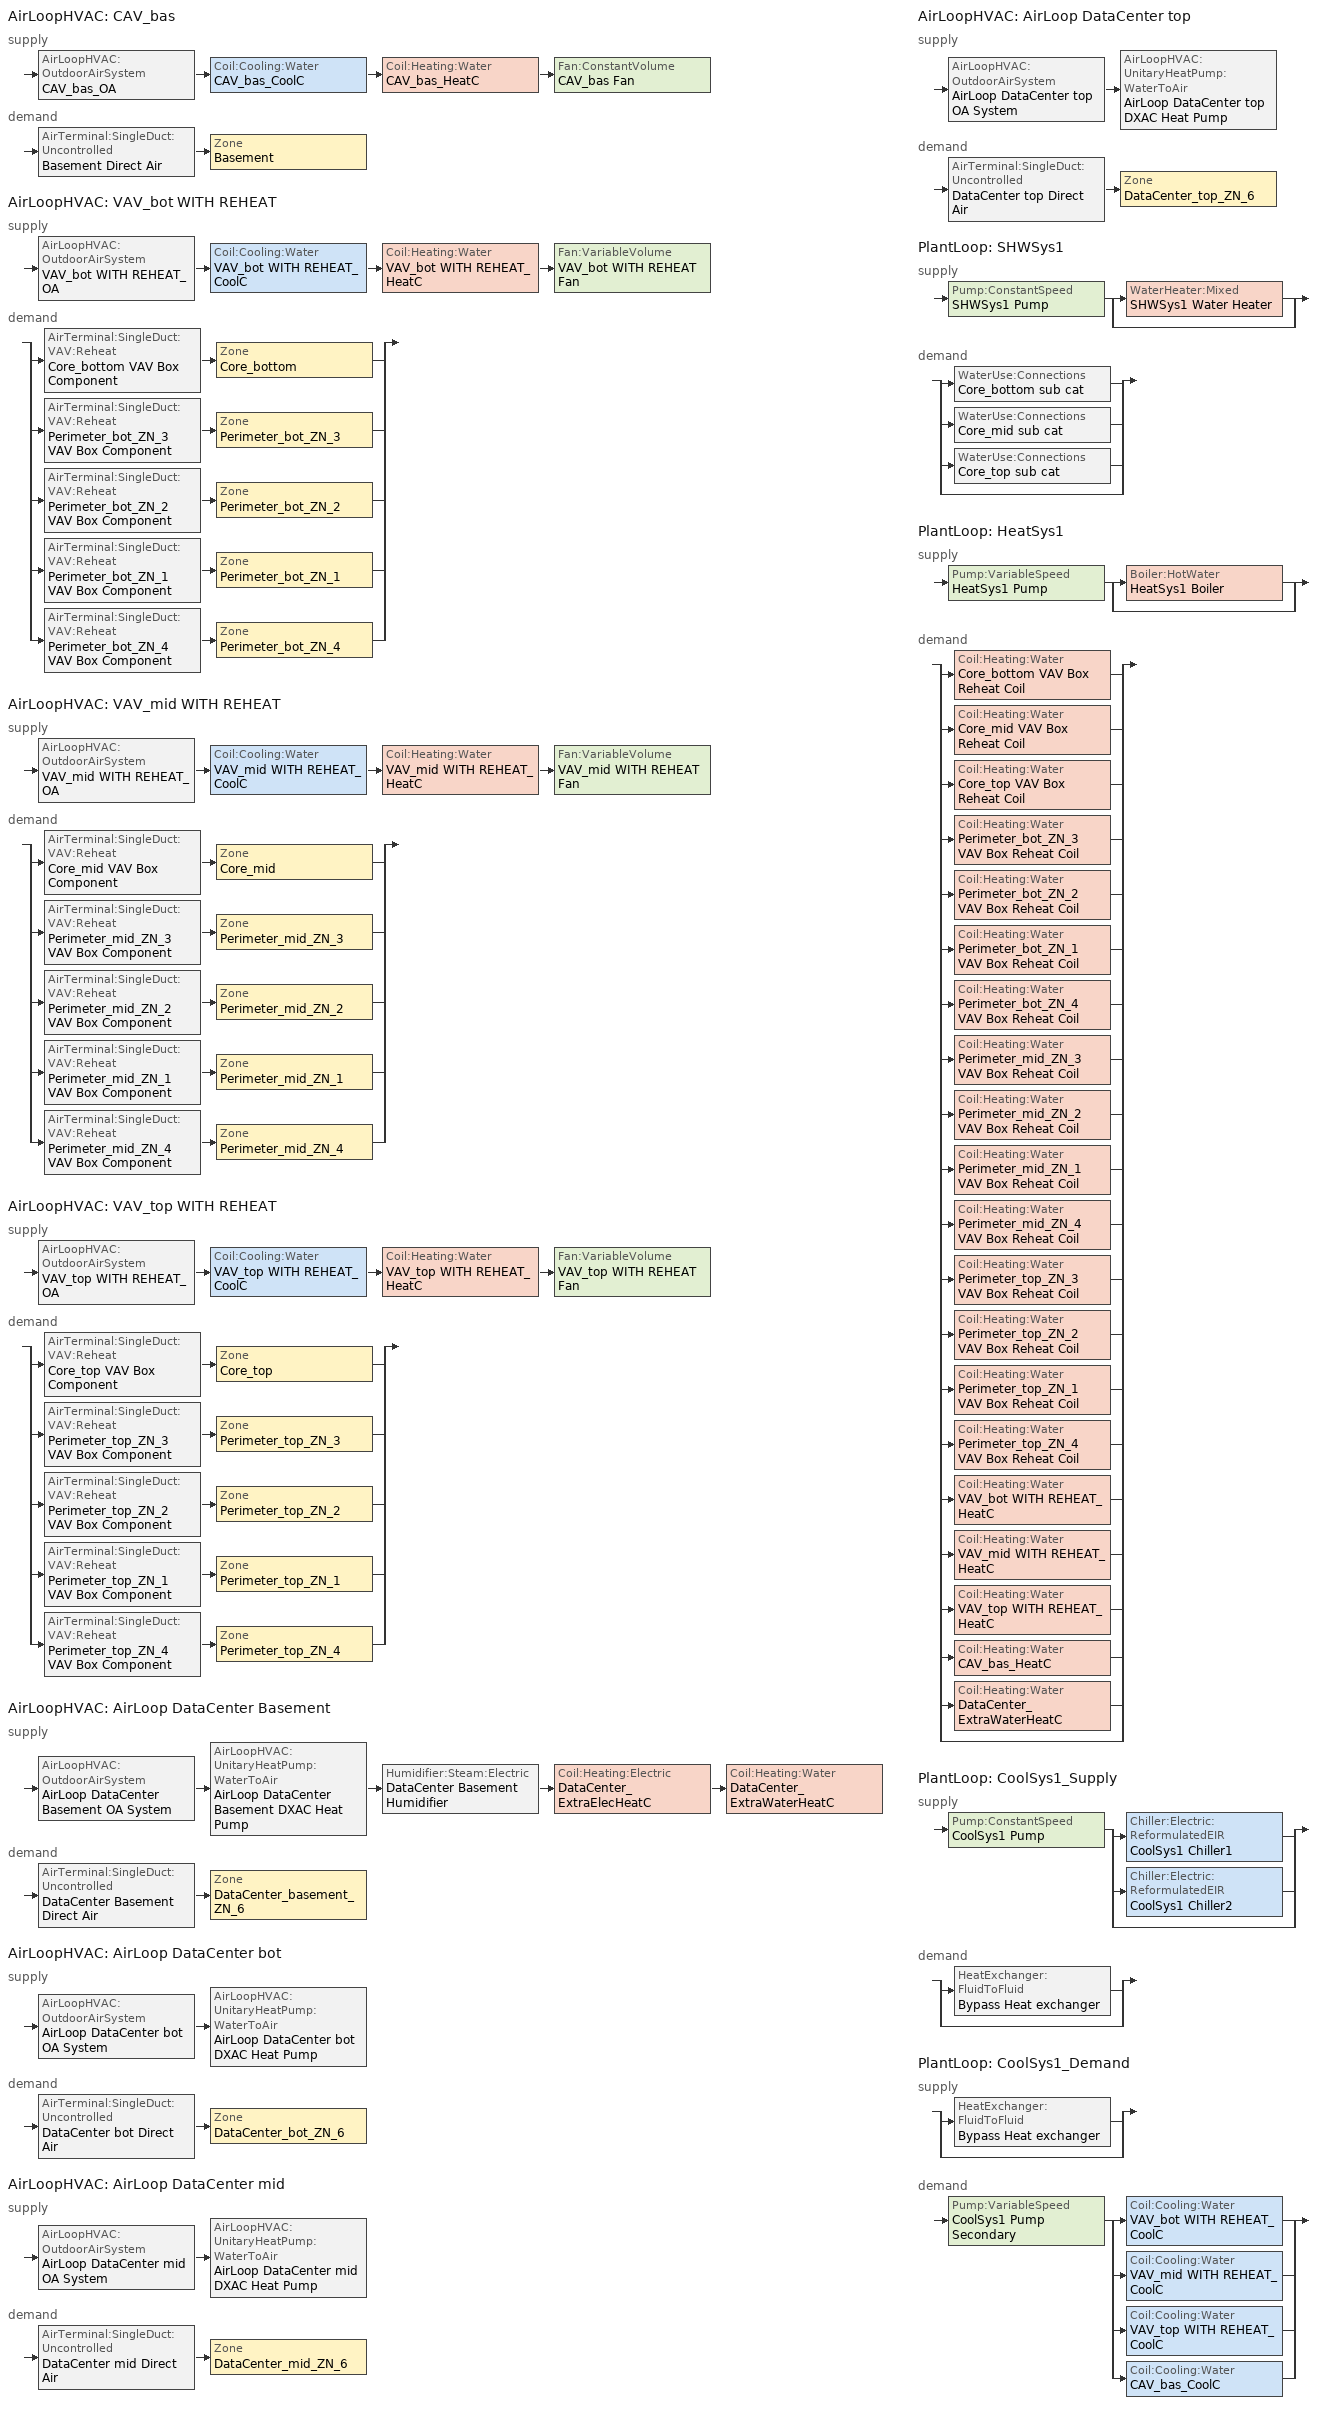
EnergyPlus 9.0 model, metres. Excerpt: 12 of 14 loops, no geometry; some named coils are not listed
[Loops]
AirLoopHVAC 'CAV_bas'
 supply: AirLoopHVAC:OutdoorAirSystem 'CAV_bas_OA' > Coil:Cooling:Water 'CAV_bas_CoolC' > Coil:Heating:Water 'CAV_bas_HeatC' > Fan:ConstantVolume 'CAV_bas Fan'
 demand: AirTerminal:SingleDuct:Uncontrolled 'Basement Direct Air' > Zone 'Basement'
AirLoopHVAC 'VAV_bot WITH REHEAT'
 supply: AirLoopHVAC:OutdoorAirSystem 'VAV_bot WITH REHEAT_OA' > Coil:Cooling:Water 'VAV_bot WITH REHEAT_CoolC' > Coil:Heating:Water 'VAV_bot WITH REHEAT_HeatC' > Fan:VariableVolume 'VAV_bot WITH REHEAT Fan'
 demand: split
  | AirTerminal:SingleDuct:VAV:Reheat 'Core_bottom VAV Box Component' > Zone 'Core_bottom'
  | AirTerminal:SingleDuct:VAV:Reheat 'Perimeter_bot_ZN_3 VAV Box Component' > Zone 'Perimeter_bot_ZN_3'
  | AirTerminal:SingleDuct:VAV:Reheat 'Perimeter_bot_ZN_2 VAV Box Component' > Zone 'Perimeter_bot_ZN_2'
  | AirTerminal:SingleDuct:VAV:Reheat 'Perimeter_bot_ZN_1 VAV Box Component' > Zone 'Perimeter_bot_ZN_1'
  | AirTerminal:SingleDuct:VAV:Reheat 'Perimeter_bot_ZN_4 VAV Box Component' > Zone 'Perimeter_bot_ZN_4'
AirLoopHVAC 'VAV_mid WITH REHEAT'
 supply: AirLoopHVAC:OutdoorAirSystem 'VAV_mid WITH REHEAT_OA' > Coil:Cooling:Water 'VAV_mid WITH REHEAT_CoolC' > Coil:Heating:Water 'VAV_mid WITH REHEAT_HeatC' > Fan:VariableVolume 'VAV_mid WITH REHEAT Fan'
 demand: split
  | AirTerminal:SingleDuct:VAV:Reheat 'Core_mid VAV Box Component' > Zone 'Core_mid'
  | AirTerminal:SingleDuct:VAV:Reheat 'Perimeter_mid_ZN_3 VAV Box Component' > Zone 'Perimeter_mid_ZN_3'
  | AirTerminal:SingleDuct:VAV:Reheat 'Perimeter_mid_ZN_2 VAV Box Component' > Zone 'Perimeter_mid_ZN_2'
  | AirTerminal:SingleDuct:VAV:Reheat 'Perimeter_mid_ZN_1 VAV Box Component' > Zone 'Perimeter_mid_ZN_1'
  | AirTerminal:SingleDuct:VAV:Reheat 'Perimeter_mid_ZN_4 VAV Box Component' > Zone 'Perimeter_mid_ZN_4'
AirLoopHVAC 'VAV_top WITH REHEAT'
 supply: AirLoopHVAC:OutdoorAirSystem 'VAV_top WITH REHEAT_OA' > Coil:Cooling:Water 'VAV_top WITH REHEAT_CoolC' > Coil:Heating:Water 'VAV_top WITH REHEAT_HeatC' > Fan:VariableVolume 'VAV_top WITH REHEAT Fan'
 demand: split
  | AirTerminal:SingleDuct:VAV:Reheat 'Core_top VAV Box Component' > Zone 'Core_top'
  | AirTerminal:SingleDuct:VAV:Reheat 'Perimeter_top_ZN_3 VAV Box Component' > Zone 'Perimeter_top_ZN_3'
  | AirTerminal:SingleDuct:VAV:Reheat 'Perimeter_top_ZN_2 VAV Box Component' > Zone 'Perimeter_top_ZN_2'
  | AirTerminal:SingleDuct:VAV:Reheat 'Perimeter_top_ZN_1 VAV Box Component' > Zone 'Perimeter_top_ZN_1'
  | AirTerminal:SingleDuct:VAV:Reheat 'Perimeter_top_ZN_4 VAV Box Component' > Zone 'Perimeter_top_ZN_4'
AirLoopHVAC 'AirLoop DataCenter Basement'
 supply: AirLoopHVAC:OutdoorAirSystem 'AirLoop DataCenter Basement OA System' > AirLoopHVAC:UnitaryHeatPump:WaterToAir 'AirLoop DataCenter Basement DXAC Heat Pump' > Humidifier:Steam:Electric 'DataCenter Basement Humidifier' > Coil:Heating:Electric 'DataCenter_ExtraElecHeatC' > Coil:Heating:Water 'DataCenter_ExtraWaterHeatC'
 demand: AirTerminal:SingleDuct:Uncontrolled 'DataCenter Basement Direct Air' > Zone 'DataCenter_basement_ZN_6'
AirLoopHVAC 'AirLoop DataCenter bot'
 supply: AirLoopHVAC:OutdoorAirSystem 'AirLoop DataCenter bot OA System' > AirLoopHVAC:UnitaryHeatPump:WaterToAir 'AirLoop DataCenter bot DXAC Heat Pump'
 demand: AirTerminal:SingleDuct:Uncontrolled 'DataCenter bot Direct Air' > Zone 'DataCenter_bot_ZN_6'
AirLoopHVAC 'AirLoop DataCenter mid'
 supply: AirLoopHVAC:OutdoorAirSystem 'AirLoop DataCenter mid OA System' > AirLoopHVAC:UnitaryHeatPump:WaterToAir 'AirLoop DataCenter mid DXAC Heat Pump'
 demand: AirTerminal:SingleDuct:Uncontrolled 'DataCenter mid Direct Air' > Zone 'DataCenter_mid_ZN_6'
AirLoopHVAC 'AirLoop DataCenter top'
 supply: AirLoopHVAC:OutdoorAirSystem 'AirLoop DataCenter top OA System' > AirLoopHVAC:UnitaryHeatPump:WaterToAir 'AirLoop DataCenter top DXAC Heat Pump'
 demand: AirTerminal:SingleDuct:Uncontrolled 'DataCenter top Direct Air' > Zone 'DataCenter_top_ZN_6'
PlantLoop 'SHWSys1'
 supply: Pump:ConstantSpeed 'SHWSys1 Pump' > split
  | WaterHeater:Mixed 'SHWSys1 Water Heater'
  | bypass
 demand: split
  | WaterUse:Connections 'Core_bottom sub cat'
  | WaterUse:Connections 'Core_mid sub cat'
  | WaterUse:Connections 'Core_top sub cat'
  | bypass
PlantLoop 'HeatSys1'
 supply: Pump:VariableSpeed 'HeatSys1 Pump' > split
  | Boiler:HotWater 'HeatSys1 Boiler'
  | bypass
 demand: split
  | Coil:Heating:Water 'Core_bottom VAV Box Reheat Coil'
  | Coil:Heating:Water 'Core_mid VAV Box Reheat Coil'
  | Coil:Heating:Water 'Core_top VAV Box Reheat Coil'
  | Coil:Heating:Water 'Perimeter_bot_ZN_3 VAV Box Reheat Coil'
  | Coil:Heating:Water 'Perimeter_bot_ZN_2 VAV Box Reheat Coil'
  | Coil:Heating:Water 'Perimeter_bot_ZN_1 VAV Box Reheat Coil'
  | Coil:Heating:Water 'Perimeter_bot_ZN_4 VAV Box Reheat Coil'
  | Coil:Heating:Water 'Perimeter_mid_ZN_3 VAV Box Reheat Coil'
  | Coil:Heating:Water 'Perimeter_mid_ZN_2 VAV Box Reheat Coil'
  | Coil:Heating:Water 'Perimeter_mid_ZN_1 VAV Box Reheat Coil'
  | Coil:Heating:Water 'Perimeter_mid_ZN_4 VAV Box Reheat Coil'
  | Coil:Heating:Water 'Perimeter_top_ZN_3 VAV Box Reheat Coil'
  | Coil:Heating:Water 'Perimeter_top_ZN_2 VAV Box Reheat Coil'
  | Coil:Heating:Water 'Perimeter_top_ZN_1 VAV Box Reheat Coil'
  | Coil:Heating:Water 'Perimeter_top_ZN_4 VAV Box Reheat Coil'
  | Coil:Heating:Water 'VAV_bot WITH REHEAT_HeatC'
  | Coil:Heating:Water 'VAV_mid WITH REHEAT_HeatC'
  | Coil:Heating:Water 'VAV_top WITH REHEAT_HeatC'
  | Coil:Heating:Water 'CAV_bas_HeatC'
  | Coil:Heating:Water 'DataCenter_ExtraWaterHeatC'
  | bypass
PlantLoop 'CoolSys1_Supply'
 supply: Pump:ConstantSpeed 'CoolSys1 Pump' > split
  | Chiller:Electric:ReformulatedEIR 'CoolSys1 Chiller1'
  | Chiller:Electric:ReformulatedEIR 'CoolSys1 Chiller2'
  | bypass
 demand: split
  | HeatExchanger:FluidToFluid 'Bypass Heat exchanger'
  | bypass
PlantLoop 'CoolSys1_Demand'
 supply: split
  | HeatExchanger:FluidToFluid 'Bypass Heat exchanger'
  | bypass
 demand: Pump:VariableSpeed 'CoolSys1 Pump Secondary' > split
  | Coil:Cooling:Water 'VAV_bot WITH REHEAT_CoolC'
  | Coil:Cooling:Water 'VAV_mid WITH REHEAT_CoolC'
  | Coil:Cooling:Water 'VAV_top WITH REHEAT_CoolC'
  | Coil:Cooling:Water 'CAV_bas_CoolC'
[DesignSpecification:OutdoorAir] Outdoor Air Flow per Zone Floor Area=0.000507968
Name | Outdoor Air Method | Outdoor Air Flow per Zone | Outdoor Air Flow per Person
SZ DSOA Basement; SZ DSOA Core_bottom; SZ DSOA Core_mid; SZ DSOA Core_top; SZ DSOA Perimeter_bot_ZN_3; SZ DSOA Perimeter_bot_ZN_2; SZ DSOA Perimeter_bot_ZN_1; SZ DSOA Perimeter_bot_ZN_4; SZ DSOA Perimeter_mid_ZN_3; SZ DSOA Perimeter_mid_ZN_2; SZ DSOA Perimeter_mid_ZN_1; SZ DSOA Perimeter_mid_ZN_4; SZ DSOA Perimeter_top_ZN_3; SZ DSOA Perimeter_top_ZN_2; SZ DSOA Perimeter_top_ZN_1; SZ DSOA Perimeter_top_ZN_4; SZ DSOA DataCenter_basement_ZN_6; SZ DSOA DataCenter_bot_ZN_6; SZ DSOA DataCenter_mid_ZN_6; SZ DSOA DataCenter_top_ZN_6 | Flow/Area | 0
CM DSOA Core_top; CM DSOA Perimeter_top_ZN_1; CM DSOA Perimeter_top_ZN_2; CM DSOA Perimeter_top_ZN_3; CM DSOA Perimeter_top_ZN_4; CM DSOA Core_bottom; CM DSOA Perimeter_bot_ZN_1; CM DSOA Perimeter_bot_ZN_2; CM DSOA Perimeter_bot_ZN_3; CM DSOA Perimeter_bot_ZN_4; CM DSOA Core_mid; CM DSOA Perimeter_mid_ZN_1; CM DSOA Perimeter_mid_ZN_2; CM DSOA Perimeter_mid_ZN_3; CM DSOA Perimeter_mid_ZN_4 | Sum |  | 1e-08
[DesignSpecification:ZoneAirDistribution] Zone Air Distribution Effectiveness in Cooling Mode=1; Zone Air Distribution Effectiveness in Heating Mode=1
Name | Minimum Zone Ventilation Efficiency
VAV_Zone_AirDistribution | 0.6
CM DSZAD Core_top; CM DSZAD Perimeter_top_ZN_1; CM DSZAD Perimeter_top_ZN_2; CM DSZAD Perimeter_top_ZN_3; CM DSZAD Perimeter_top_ZN_4; CM DSZAD Core_bottom; CM DSZAD Perimeter_bot_ZN_1; CM DSZAD Perimeter_bot_ZN_2; CM DSZAD Perimeter_bot_ZN_3; CM DSZAD Perimeter_bot_ZN_4; CM DSZAD Core_mid; CM DSZAD Perimeter_mid_ZN_1; CM DSZAD Perimeter_mid_ZN_2; CM DSZAD Perimeter_mid_ZN_3; CM DSZAD Perimeter_mid_ZN_4
[Sizing:Zone] Zone Cooling Design Supply Air Temperature Input Method=SupplyAirTemperature; Zone Cooling Design Supply Air Temperature=12.8; Zone Heating Design Supply Air Temperature Input Method=SupplyAirTemperature; Zone Heating Design Supply Air Temperature=40; Zone Cooling Design Supply Air Humidity Ratio=0.0085; Zone Heating Design Supply Air Humidity Ratio=0.008; Cooling Design Air Flow Method=DesignDay; Cooling Design Air Flow Rate=0; Cooling Minimum Air Flow=0; Cooling Minimum Air Flow Fraction=0; Heating Design Air Flow Method=DesignDay; Heating Design Air Flow Rate=0
Name | Design Specification Outdoor Air Object | Design Specification Zone Air Distribution Object
Basement | SZ DSOA Basement
Core_bottom | SZ DSOA Core_bottom | VAV_Zone_AirDistribution
Core_mid | SZ DSOA Core_mid | VAV_Zone_AirDistribution
Core_top | SZ DSOA Core_top | VAV_Zone_AirDistribution
Perimeter_bot_ZN_3 | SZ DSOA Perimeter_bot_ZN_3 | VAV_Zone_AirDistribution
Perimeter_bot_ZN_2 | SZ DSOA Perimeter_bot_ZN_2 | VAV_Zone_AirDistribution
Perimeter_bot_ZN_1 | SZ DSOA Perimeter_bot_ZN_1 | VAV_Zone_AirDistribution
Perimeter_bot_ZN_4 | SZ DSOA Perimeter_bot_ZN_4 | VAV_Zone_AirDistribution
Perimeter_mid_ZN_3 | SZ DSOA Perimeter_mid_ZN_3 | VAV_Zone_AirDistribution
Perimeter_mid_ZN_2 | SZ DSOA Perimeter_mid_ZN_2 | VAV_Zone_AirDistribution
Perimeter_mid_ZN_1 | SZ DSOA Perimeter_mid_ZN_1 | VAV_Zone_AirDistribution
Perimeter_mid_ZN_4 | SZ DSOA Perimeter_mid_ZN_4 | VAV_Zone_AirDistribution
Perimeter_top_ZN_3 | SZ DSOA Perimeter_top_ZN_3 | VAV_Zone_AirDistribution
Perimeter_top_ZN_2 | SZ DSOA Perimeter_top_ZN_2 | VAV_Zone_AirDistribution
Perimeter_top_ZN_1 | SZ DSOA Perimeter_top_ZN_1 | VAV_Zone_AirDistribution
Perimeter_top_ZN_4 | SZ DSOA Perimeter_top_ZN_4 | VAV_Zone_AirDistribution
DataCenter_basement_ZN_6 | SZ DSOA DataCenter_basement_ZN_6
DataCenter_bot_ZN_6 | SZ DSOA DataCenter_bot_ZN_6
DataCenter_mid_ZN_6 | SZ DSOA DataCenter_mid_ZN_6
DataCenter_top_ZN_6 | SZ DSOA DataCenter_top_ZN_6
[Sizing:System] Type of Load to Size On=Sensible; Preheat Design Temperature=7; Preheat Design Humidity Ratio=0.008; Precool Design Temperature=12.8; Precool Design Humidity Ratio=0.008; Central Cooling Design Supply Air Temperature=12.8; Type of Zone Sum to Use=Coincident; 100 Outdoor Air in Cooling=No; 100 Outdoor Air in Heating=No; Central Cooling Design Supply Air Humidity Ratio=0.0085; Central Heating Design Supply Air Humidity Ratio=0.008; Cooling Supply Air Flow Rate Method=DesignDay; Cooling Supply Air Flow Rate=0; Heating Supply Air Flow Rate Method=DesignDay; Heating Supply Air Flow Rate=0; System Outdoor Air Method=ZoneSum
Name | Design Outdoor Air Flow Rate | Central Heating Maximum System Air Flow Ratio | Central Heating Design Supply Air Temperature
CAV_bas | AUTOSIZE | 1 | 40
VAV_bot WITH REHEAT; VAV_top WITH REHEAT | 2.98592 | 0.3 | 12.8
VAV_mid WITH REHEAT | 29.85923 | 0.3 | 12.8
AirLoop DataCenter Basement; AirLoop DataCenter bot; AirLoop DataCenter mid; AirLoop DataCenter top | autosize | 1 | 40
[Sizing:Plant]
Name | Loop Type | Design Loop Exit Temperature | Loop Design Temperature Difference
SHWSys1 | Heating | 60 | 5
HeatSys1 | Heating | 82 | 11
CoolSys1_Supply; CoolSys1_Demand | Cooling | 6.67 | 5.6
[ZoneControl:Thermostat] Control Type Schedule=Dual Zone Control Type Sched
Name | Zone or ZoneList | Control 1
Basement Thermostat | Basement | Basement DualSPSched
Core_bottom Thermostat | Core_bottom | Core_bottom DualSPSched
Core_mid Thermostat | Core_mid | Core_mid DualSPSched
Core_top Thermostat | Core_top | Core_top DualSPSched
Perimeter_bot_ZN_3 Thermostat | Perimeter_bot_ZN_3 | Perimeter_bot_ZN_3 DualSPSched
Perimeter_bot_ZN_2 Thermostat | Perimeter_bot_ZN_2 | Perimeter_bot_ZN_2 DualSPSched
Perimeter_bot_ZN_1 Thermostat | Perimeter_bot_ZN_1 | Perimeter_bot_ZN_1 DualSPSched
Perimeter_bot_ZN_4 Thermostat | Perimeter_bot_ZN_4 | Perimeter_bot_ZN_4 DualSPSched
Perimeter_mid_ZN_3 Thermostat | Perimeter_mid_ZN_3 | Perimeter_mid_ZN_3 DualSPSched
Perimeter_mid_ZN_2 Thermostat | Perimeter_mid_ZN_2 | Perimeter_mid_ZN_2 DualSPSched
Perimeter_mid_ZN_1 Thermostat | Perimeter_mid_ZN_1 | Perimeter_mid_ZN_1 DualSPSched
Perimeter_mid_ZN_4 Thermostat | Perimeter_mid_ZN_4 | Perimeter_mid_ZN_4 DualSPSched
Perimeter_top_ZN_3 Thermostat | Perimeter_top_ZN_3 | Perimeter_top_ZN_3 DualSPSched
Perimeter_top_ZN_2 Thermostat | Perimeter_top_ZN_2 | Perimeter_top_ZN_2 DualSPSched
Perimeter_top_ZN_1 Thermostat | Perimeter_top_ZN_1 | Perimeter_top_ZN_1 DualSPSched
Perimeter_top_ZN_4 Thermostat | Perimeter_top_ZN_4 | Perimeter_top_ZN_4 DualSPSched
DataCenter Basement Thermostat | DataCenter_basement_ZN_6 | DataCenter Cooling Setpoints Dual SP Control
DataCenter bot Thermostat | DataCenter_bot_ZN_6 | DataCenter Cooling Setpoints Dual SP Control
DataCenter mid Thermostat | DataCenter_mid_ZN_6 | DataCenter Cooling Setpoints Dual SP Control
DataCenter top Thermostat | DataCenter_top_ZN_6 | DataCenter Cooling Setpoints Dual SP Control
[ThermostatSetpoint:DualSetpoint]
Name | Heating Setpoint Temperature Schedule | Cooling Setpoint Temperature Schedule
Basement DualSPSched | HTGSETP_SCH_CAV_bas | CLGSETP_SCH_NO_SETBACK
Core_bottom DualSPSched; Core_mid DualSPSched; Core_top DualSPSched; Perimeter_bot_ZN_3 DualSPSched; Perimeter_bot_ZN_2 DualSPSched; Perimeter_bot_ZN_1 DualSPSched; Perimeter_bot_ZN_4 DualSPSched; Perimeter_mid_ZN_3 DualSPSched; Perimeter_mid_ZN_2 DualSPSched; Perimeter_mid_ZN_1 DualSPSched; Perimeter_mid_ZN_4 DualSPSched; Perimeter_top_ZN_3 DualSPSched; Perimeter_top_ZN_2 DualSPSched; Perimeter_top_ZN_1 DualSPSched; Perimeter_top_ZN_4 DualSPSched | HTGSETP_SCH_YES_OPTIMUM | CLGSETP_SCH_NO_SETBACK
DataCenter Cooling Setpoints Dual SP Control | HTGSETP_DC_SCH | CLGSETP_DC_SCH
[AirTerminal:SingleDuct:Uncontrolled]
Name | Availability Schedule | Maximum Air Flow Rate
Basement Direct Air | ALWAYS_ON | AUTOSIZE
DataCenter Basement Direct Air; DataCenter bot Direct Air; DataCenter mid Direct Air; DataCenter top Direct Air | Always_On | autosize
[AirTerminal:SingleDuct:VAV:Reheat] Availability Schedule=ALWAYS_ON; Maximum Air Flow Rate=AUTOSIZE; Zone Minimum Air Flow Input Method=Constant; Maximum Hot Water or Steam Flow Rate=AUTOSIZE; Minimum Hot Water or Steam Flow Rate=0; Convergence Tolerance=0.001; Damper Heating Action=reversewithlimits; Maximum Flow Fraction During Reheat=0.5; Maximum Reheat Air Temperature=40
Name | Constant Minimum Air Flow Fraction | Reheat Coil
Core_bottom VAV Box Component | 0.35 | Core_bottom VAV Box Reheat Coil
Core_mid VAV Box Component | 0.362 | Core_mid VAV Box Reheat Coil
Core_top VAV Box Component | 0.345 | Core_top VAV Box Reheat Coil
Perimeter_bot_ZN_3 VAV Box Component | 0.3 | Perimeter_bot_ZN_3 VAV Box Reheat Coil
Perimeter_bot_ZN_2 VAV Box Component | 0.3 | Perimeter_bot_ZN_2 VAV Box Reheat Coil
Perimeter_bot_ZN_1 VAV Box Component | 0.3 | Perimeter_bot_ZN_1 VAV Box Reheat Coil
Perimeter_bot_ZN_4 VAV Box Component | 0.3 | Perimeter_bot_ZN_4 VAV Box Reheat Coil
Perimeter_mid_ZN_3 VAV Box Component | 0.3 | Perimeter_mid_ZN_3 VAV Box Reheat Coil
Perimeter_mid_ZN_2 VAV Box Component | 0.3 | Perimeter_mid_ZN_2 VAV Box Reheat Coil
Perimeter_mid_ZN_1 VAV Box Component | 0.3 | Perimeter_mid_ZN_1 VAV Box Reheat Coil
Perimeter_mid_ZN_4 VAV Box Component | 0.3 | Perimeter_mid_ZN_4 VAV Box Reheat Coil
Perimeter_top_ZN_3 VAV Box Component | 0.3 | Perimeter_top_ZN_3 VAV Box Reheat Coil
Perimeter_top_ZN_2 VAV Box Component | 0.3 | Perimeter_top_ZN_2 VAV Box Reheat Coil
Perimeter_top_ZN_1 VAV Box Component | 0.3 | Perimeter_top_ZN_1 VAV Box Reheat Coil
Perimeter_top_ZN_4 VAV Box Component | 0.3 | Perimeter_top_ZN_4 VAV Box Reheat Coil
[Zone equipment]
Basement: Basement Direct Air
Core_bottom: Core_bottom VAV Box Component
Core_mid: Core_mid VAV Box Component
Core_top: Core_top VAV Box Component
Perimeter_bot_ZN_3: Perimeter_bot_ZN_3 VAV Box Component
Perimeter_bot_ZN_2: Perimeter_bot_ZN_2 VAV Box Component
Perimeter_bot_ZN_1: Perimeter_bot_ZN_1 VAV Box Component
Perimeter_bot_ZN_4: Perimeter_bot_ZN_4 VAV Box Component
Perimeter_mid_ZN_3: Perimeter_mid_ZN_3 VAV Box Component
Perimeter_mid_ZN_2: Perimeter_mid_ZN_2 VAV Box Component
Perimeter_mid_ZN_1: Perimeter_mid_ZN_1 VAV Box Component
Perimeter_mid_ZN_4: Perimeter_mid_ZN_4 VAV Box Component
Perimeter_top_ZN_3: Perimeter_top_ZN_3 VAV Box Component
Perimeter_top_ZN_2: Perimeter_top_ZN_2 VAV Box Component
Perimeter_top_ZN_1: Perimeter_top_ZN_1 VAV Box Component
Perimeter_top_ZN_4: Perimeter_top_ZN_4 VAV Box Component
DataCenter_basement_ZN_6: DataCenter Basement Direct Air
DataCenter_bot_ZN_6: DataCenter bot Direct Air
DataCenter_mid_ZN_6: DataCenter mid Direct Air
DataCenter_top_ZN_6: DataCenter top Direct Air
[Fan:ConstantVolume]
CAV_bas Fan: Availability Schedule=HVACOperationSchd; Fan Total Efficiency=0.5915; Pressure Rise=1110.54; Maximum Flow Rate=AUTOSIZE; Motor Efficiency=0.91; Motor In Airstream Fraction=1
[Fan:VariableVolume] Availability Schedule=HVACOperationSchd; Pressure Rise=1389.42; Maximum Flow Rate=AUTOSIZE; Fan Power Minimum Flow Rate Input Method=Fraction; Fan Power Minimum Flow Fraction=0.25; Motor In Airstream Fraction=1; Fan Power Coefficient 1=0.0408; Fan Power Coefficient 2=0.088; Fan Power Coefficient 3=-0.0729; Fan Power Coefficient 4=0.9437; Fan Power Coefficient 5=0
Name | Fan Total Efficiency | Motor Efficiency
VAV_bot WITH REHEAT Fan; VAV_top WITH REHEAT Fan | 0.6045 | 0.93
VAV_mid WITH REHEAT Fan | 0.6006 | 0.924
[Fan:OnOff] Availability Schedule=Always_On; Maximum Flow Rate=autosize; Motor In Airstream Fraction=1
Name | Fan Total Efficiency | Pressure Rise | Motor Efficiency
DataCenter Basement Supply Fan | 0.6084 | 1018.41 | 0.936
DataCenter bot Supply Fan; DataCenter mid Supply Fan; DataCenter top Supply Fan | 0.53625 | 622.5 | 0.825
[Coil:Cooling:Water] Availability Schedule=ALWAYS_ON; Design Water Flow Rate=AUTOSIZE; Design Air Flow Rate=AUTOSIZE; Design Inlet Water Temperature=AUTOSIZE; Design Inlet Air Temperature=AUTOSIZE; Design Outlet Air Temperature=AUTOSIZE; Design Inlet Air Humidity Ratio=AUTOSIZE; Design Outlet Air Humidity Ratio=AUTOSIZE; Type of Analysis=SimpleAnalysis; Heat Exchanger Configuration=CrossFlow
CAV_bas_CoolC; VAV_bot WITH REHEAT_CoolC; VAV_mid WITH REHEAT_CoolC; VAV_top WITH REHEAT_CoolC
[Coil:Heating:Water] Rated Inlet Water Temperature=82.2; Rated Outlet Water Temperature=71.1
Name | Availability Schedule | Performance Input Method | Rated Capacity | Rated Inlet Air Temperature | Rated Outlet Air Temperature | Rated Ratio for Air and Water Convection | UFactor Times Area Value | Maximum Water Flow Rate
DataCenter_ExtraWaterHeatC | DataCenter_ExtraWaterHeatC_Sch | NominalCapacity | 0 | 16.6 | 32.2 | 0.5
Core_bottom VAV Box Reheat Coil; Core_mid VAV Box Reheat Coil; Core_top VAV Box Reheat Coil; Perimeter_bot_ZN_3 VAV Box Reheat Coil; Perimeter_bot_ZN_2 VAV Box Reheat Coil; Perimeter_bot_ZN_1 VAV Box Reheat Coil; Perimeter_bot_ZN_4 VAV Box Reheat Coil; Perimeter_mid_ZN_3 VAV Box Reheat Coil; Perimeter_mid_ZN_2 VAV Box Reheat Coil; Perimeter_mid_ZN_1 VAV Box Reheat Coil; Perimeter_mid_ZN_4 VAV Box Reheat Coil; Perimeter_top_ZN_3 VAV Box Reheat Coil; Perimeter_top_ZN_2 VAV Box Reheat Coil; Perimeter_top_ZN_1 VAV Box Reheat Coil; Perimeter_top_ZN_4 VAV Box Reheat Coil; CAV_bas_HeatC; VAV_bot WITH REHEAT_HeatC; VAV_mid WITH REHEAT_HeatC; VAV_top WITH REHEAT_HeatC | ALWAYS_ON | UFactorTimesAreaAndDesignWaterFlowRate | AUTOSIZE | 12.8 | 40 |  | AUTOSIZE | AUTOSIZE
[Coil:Heating:Electric] Efficiency=1
Name | Availability Schedule | Nominal Capacity
DataCenter_ExtraElecHeatC | DataCenter_ExtraElecHeatC_Sch | 10000000
Heat Pump DX Supp Heating Coil AirLoop DataCenter Basement; Heat Pump DX Supp Heating Coil AirLoop DataCenter bot; Heat Pump DX Supp Heating Coil AirLoop DataCenter mid; Heat Pump DX Supp Heating Coil AirLoop DataCenter top | ALWAYS_OFF | autosize
[Humidifier:Steam:Electric]
DataCenter Basement Humidifier: Availability Schedule=ALWAYS_ON; Rated Capacity=3.72e-05; Rated Power=100000; Rated Fan Power=0; Standby Power=0
[AirLoopHVAC:UnitaryHeatPump:WaterToAir] Availability Schedule=Always_On; Supply Air Flow Rate=autosize; Heating Convergence=0.001; Cooling Convergence=0.001; Maximum Cycling Rate=2.5; Heat Pump Time Constant=60; Fraction of OnCycle Power Use=0.01; Heat Pump Fan Delay Time=60; Maximum Supply Air Temperature from Supplemental Heater=50; Fan Placement=BlowThrough; Supply Air Fan Operating Mode Schedule=SupplyFanSch
Name | Controlling Zone or Thermostat Location | Supply Air Fan | Heating Coil | Cooling Coil | Supplemental Heating Coil
AirLoop DataCenter Basement DXAC Heat Pump | DataCenter_basement_ZN_6 | DataCenter Basement Supply Fan | Heat Pump HEATING Mode AirLoop DataCenter Basement | Heat Pump Cooling Mode AirLoop DataCenter Basement | Heat Pump DX Supp Heating Coil AirLoop DataCenter Basement
AirLoop DataCenter bot DXAC Heat Pump | DataCenter_bot_ZN_6 | DataCenter bot Supply Fan | Heat Pump HEATING Mode AirLoop DataCenter bot | Heat Pump Cooling Mode AirLoop DataCenter bot | Heat Pump DX Supp Heating Coil AirLoop DataCenter bot
AirLoop DataCenter mid DXAC Heat Pump | DataCenter_mid_ZN_6 | DataCenter mid Supply Fan | Heat Pump HEATING Mode AirLoop DataCenter mid | Heat Pump Cooling Mode AirLoop DataCenter mid | Heat Pump DX Supp Heating Coil AirLoop DataCenter mid
AirLoop DataCenter top DXAC Heat Pump | DataCenter_top_ZN_6 | DataCenter top Supply Fan | Heat Pump HEATING Mode AirLoop DataCenter top | Heat Pump Cooling Mode AirLoop DataCenter top | Heat Pump DX Supp Heating Coil AirLoop DataCenter top
[Controller:WaterCoil] Control Variable=Temperature; Actuator Variable=FLOW; Maximum Actuated Flow=AUTOSIZE; Minimum Actuated Flow=0
Name | Action | Controller Convergence Tolerance
CAV_bas_CoolC_Controller; VAV_bot WITH REHEAT_CoolC_Controller; VAV_mid WITH REHEAT_CoolC_Controller; VAV_top WITH REHEAT_CoolC_Controller | REVERSE
CAV_bas_HeatC_Controller; VAV_bot WITH REHEAT_HeatC_Controller; VAV_mid WITH REHEAT_HeatC_Controller; VAV_top WITH REHEAT_HeatC_Controller | NORMAL | 0.0001
DataCenter_bas_HeatC_Controller | NORMAL
[Controller:OutdoorAir] Economizer Control Action Type=ModulateFlow; Economizer Maximum Limit DryBulb Temperature=12.7778; Lockout Type=LockoutWithHeating; Minimum Limit Type=FixedMinimum; Minimum Outdoor Air Schedule=MinOA_MotorizedDamper_Sched
Name | Minimum Outdoor Air Flow Rate | Maximum Outdoor Air Flow Rate | Economizer Control Type
CAV_bas_OA_Controller; VAV_bot WITH REHEAT_OA_Controller; VAV_mid WITH REHEAT_OA_Controller; VAV_top WITH REHEAT_OA_Controller | AUTOSIZE | AUTOSIZE | DifferentialDryBulb
AirLoop DataCenter Basement OA Controller | autosize | autosize | NoEconomizer
AirLoop DataCenter bot OA Controller; AirLoop DataCenter mid OA Controller; AirLoop DataCenter top OA Controller | 0 | autosize | NoEconomizer
[Controller:MechanicalVentilation] Availability Schedule=MinOA_MotorizedDamper_Sched; Demand Controlled Ventilation=Yes; System Outdoor Air Method=VentilationRateProcedure
Name | Zone 1 | Design Specification Outdoor Air Object Name 1 | Design Specification Zone Air Distribution Object Name 1 | Zone 2 | Design Specification Outdoor Air Object Name 2 | Design Specification Zone Air Distribution Object Name 2 | Zone 3 | Design Specification Outdoor Air Object Name 3 | Design Specification Zone Air Distribution Object Name 3 | Zone 4 | Design Specification Outdoor Air Object Name 4 | Design Specification Zone Air Distribution Object Name 4 | Zone 5 | Design Specification Outdoor Air Object Name 5 | Design Specification Zone Air Distribution Object Name 5
VAV_top WITH REHEAT_DCV | Core_top | CM DSOA Core_top | CM DSZAD Core_top | Perimeter_top_ZN_1 | CM DSOA Perimeter_top_ZN_1 | CM DSZAD Perimeter_top_ZN_1 | Perimeter_top_ZN_2 | CM DSOA Perimeter_top_ZN_2 | CM DSZAD Perimeter_top_ZN_2 | Perimeter_top_ZN_3 | CM DSOA Perimeter_top_ZN_3 | CM DSZAD Perimeter_top_ZN_3 | Perimeter_top_ZN_4 | CM DSOA Perimeter_top_ZN_4 | CM DSZAD Perimeter_top_ZN_4
VAV_bot WITH REHEAT_DCV | Core_bottom | CM DSOA Core_bottom | CM DSZAD Core_bottom | Perimeter_bot_ZN_1 | CM DSOA Perimeter_bot_ZN_1 | CM DSZAD Perimeter_bot_ZN_1 | Perimeter_bot_ZN_2 | CM DSOA Perimeter_bot_ZN_2 | CM DSZAD Perimeter_bot_ZN_2 | Perimeter_bot_ZN_3 | CM DSOA Perimeter_bot_ZN_3 | CM DSZAD Perimeter_bot_ZN_3 | Perimeter_bot_ZN_4 | CM DSOA Perimeter_bot_ZN_4 | CM DSZAD Perimeter_bot_ZN_4
VAV_mid WITH REHEAT_DCV | Core_mid | CM DSOA Core_mid | CM DSZAD Core_mid | Perimeter_mid_ZN_1 | CM DSOA Perimeter_mid_ZN_1 | CM DSZAD Perimeter_mid_ZN_1 | Perimeter_mid_ZN_2 | CM DSOA Perimeter_mid_ZN_2 | CM DSZAD Perimeter_mid_ZN_2 | Perimeter_mid_ZN_3 | CM DSOA Perimeter_mid_ZN_3 | CM DSZAD Perimeter_mid_ZN_3 | Perimeter_mid_ZN_4 | CM DSOA Perimeter_mid_ZN_4 | CM DSZAD Perimeter_mid_ZN_4
[AirLoopHVAC]
Name | Design Supply Air Flow Rate
CAV_bas; VAV_bot WITH REHEAT; VAV_mid WITH REHEAT; VAV_top WITH REHEAT | AUTOSIZE
AirLoop DataCenter Basement; AirLoop DataCenter bot; AirLoop DataCenter mid; AirLoop DataCenter top | autosize
[Pump:VariableSpeed] Motor Efficiency=0.9; Fraction of Motor Inefficiencies to Fluid Stream=0; Coefficient 1 of the Part Load Performance Curve=0; Coefficient 2 of the Part Load Performance Curve=3.2485; Coefficient 3 of the Part Load Performance Curve=-4.7443; Coefficient 4 of the Part Load Performance Curve=2.5295; Design Minimum Flow Rate=0; Pump Control Type=Intermittent
Name | Design Maximum Flow Rate | Design Pump Head | Design Power Consumption
HeatSys1 Pump | AUTOSIZE | 179352 | AUTOSIZE
CoolSys1 Pump Secondary | autosize | 168135 | autosize
[Pump:ConstantSpeed] Design Flow Rate=AUTOSIZE; Design Power Consumption=AUTOSIZE; Fraction of Motor Inefficiencies to Fluid Stream=0; Pump Control Type=Intermittent
Name | Design Pump Head | Motor Efficiency
SHWSys1 Pump | 29891 | 0.3
CoolSys1 Pump | 56045 | 0.9
[Boiler:HotWater]
HeatSys1 Boiler: Fuel Type=NATURALGAS; Nominal Capacity=2.17988e+06; Nominal Thermal Efficiency=0.7925; Efficiency Curve Temperature Evaluation Variable=LeavingBoiler; Normalized Boiler Efficiency Curve=HeatSys1 Boiler Efficiency Curve; Design Water Flow Rate=AUTOSIZE; Minimum Part Load Ratio=0; Maximum Part Load Ratio=1.2; Optimum Part Load Ratio=1; Water Outlet Upper Temperature Limit=95; Boiler Flow Mode=LeavingSetpointModulated
[Chiller:Electric:ReformulatedEIR] Reference Capacity=1.45704e+06; Reference COP=6.1; Reference Leaving Chilled Water Temperature=6.67; Reference Leaving Condenser Water Temperature=34.4444; Reference Chilled Water Flow Rate=0.06154; Reference Condenser Water Flow Rate=AutoSize; Cooling Capacity Function of Temperature Curve=WC_CENT_GT150_2004_CAPFT; Electric Input to Cooling Output Ratio Function of Temperature Curve=WC_CENT_GT150_2004_EIRFT; Electric Input to Cooling Output Ratio Function of Part Load Ratio Curve Type=LeavingCondenserWaterTemperature; Electric Input to Cooling Output Ratio Function of Part Load Ratio Curve=WC_CENT_GT300_2004_EIRFPLR; Minimum Part Load Ratio=0.1; Maximum Part Load Ratio=1; Optimum Part Load Ratio=1; Minimum Unloading Ratio=0.1; Leaving Chilled Water Lower Temperature Limit=5; Chiller Flow Mode Type=ConstantFlow; Design Heat Recovery Water Flow Rate=0
CoolSys1 Chiller1; CoolSys1 Chiller2
[HeatExchanger:FluidToFluid]
Bypass Heat exchanger: Availability Schedule=ALWAYS_ON; Loop Demand Side Design Flow Rate=autosize; Loop Supply Side Design Flow Rate=autosize; Heat Exchange Model Type=Ideal; Heat Exchanger UFactor Times Area Value=autosize; Control Type=UncontrolledOn; Minimum Temperature Difference to Activate Heat Exchanger=0.01; Heat Transfer Metering End Use Type=LoopToLoop; Component Override Cooling Control Temperature Mode=Loop; Sizing Factor=1
[WaterHeater:Mixed]
SHWSys1 Water Heater: Tank Volume=1.135624; Setpoint Temperature Schedule=SHWSys1 Water Heater Setpoint Temperature Schedule; Deadband Temperature Difference=2; Maximum Temperature Limit=82.2222; Heater Control Type=Cycle; Heater Maximum Capacity=87921.32; Heater Fuel Type=NATURALGAS; Heater Thermal Efficiency=0.803989; Off Cycle Parasitic Fuel Consumption Rate=8376.58; Off Cycle Parasitic Fuel Type=NATURALGAS; Off Cycle Parasitic Heat Fraction to Tank=0.8; On Cycle Parasitic Fuel Consumption Rate=8376.58; On Cycle Parasitic Fuel Type=NATURALGAS; Ambient Temperature Indicator=zone; Ambient Temperature Zone=BASEMENT; Off Cycle Loss Coefficient to Ambient Temperature=11.2541; On Cycle Loss Coefficient to Ambient Temperature=11.2541; Use Side Effectiveness=1; Source Side Effectiveness=1; Use Side Design Flow Rate=AUTOSIZE; Source Side Design Flow Rate=AUTOSIZE; Indirect Water Heating Recovery Time=1.5
[PlantLoop] Minimum Loop Flow Rate=0
Name | Fluid Type | Plant Equipment Operation Scheme | Maximum Loop Temperature | Minimum Loop Temperature | Maximum Loop Flow Rate | Plant Loop Volume | Load Distribution Scheme
SHWSys1 | WATER | SHWSys1 Loop Operation Scheme List | 60 | 10 | AUTOSIZE | AUTOSIZE | Optimal
HeatSys1 | WATER | HeatSys1 Loop Operation Scheme List | 100 | 10 | AUTOSIZE | AUTOSIZE | Optimal
CoolSys1_Supply | WATER | CoolSys1 Loop Operation Scheme List | 98 | 1 | AUTOSIZE | autocalculate | UniformLoad
CoolSys1_Demand | Water | CoolSys1 Sec Loop Operation | 98 | 1 | autosize | autocalculate | UniformLoad
[PlantEquipmentList]
SHWSys1 Equipment List: SHWSys1 Water Heater
HeatSys1 Equipment List: HeatSys1 Boiler
CoolSys1 Equipment List 1: CoolSys1 Chiller1
CoolSys1 Equipment List 2: CoolSys1 Chiller1, CoolSys1 Chiller2
CoolSys1 HeatExchanger: Bypass Heat exchanger
[PlantEquipmentOperation:CoolingLoad] Load Range 1 Lower Limit=0; Load Range 1 Upper Limit=1.45704e+06
Name | Range 1 Equipment List | Load Range 2 Lower Limit | Load Range 2 Upper Limit | Range 2 Equipment List
CoolSys1 Operation Scheme | CoolSys1 Equipment List 1 | 1.45704e+06 | 100000000000000 | CoolSys1 Equipment List 2
CoolSys1 Sec Operation Scheme | CoolSys1 HeatExchanger
[PlantEquipmentOperation:HeatingLoad] Load Range 1 Lower Limit=0; Load Range 1 Upper Limit=1000000000000000
Name | Range 1 Equipment List
SHWSys1 Operation Scheme | SHWSys1 Equipment List
HeatSys1 Operation Scheme | HeatSys1 Equipment List
[PlantEquipmentOperationSchemes] Control Scheme 1 Schedule=PlantOnSched
Name | Control Scheme 1
SHWSys1 Loop Operation Scheme List | SHWSys1 Operation Scheme
HeatSys1 Loop Operation Scheme List | HeatSys1 Operation Scheme
CoolSys1 Loop Operation Scheme List | CoolSys1 Operation Scheme
CoolSys1 Sec Loop Operation | CoolSys1 Sec Operation Scheme
[EnergyManagementSystem:Sensor]
Name | OutputVariable or OutputMeter Index Key | OutputVariable or OutputMeter
DataCenter_Humidifier_Status | DataCenter Basement Humidifier | Humidifier Water Volume Flow Rate
DataCenter_HeatC_Status | HEAT PUMP HEATING MODE AIRLOOP DATACENTER BASEMENT | Heating Coil Electric Power
DataCenter_AfterHumidifier_Temp | DataCenter_Humidifier-DataCenter_ExtraElecHeatCNode | System Node Temperature
DataCenter_AfterElecHeatC_Temp | DataCenter_EXTRAELECHEATC-DataCenter_EXTRAWATERHEATCNODE | System Node Temperature
BoilerPLR | HeatSys1 Boiler | Boiler Part Load Ratio
[EnergyManagementSystem:Actuator] Actuated Component Type=System Node Setpoint; Actuated Component Control Type=Temperature Setpoint
Name | Actuated Component Unique
DataCenter_ExtraElecHeatC_SP | DataCenter_EXTRAELECHEATC-DataCenter_EXTRAWATERHEATCNODE
DataCenter_ExtraWaterHeatC_SP | AirLoop DataCenter Basement Supply Air Outlet
[EnergyManagementSystem:OutputVariable] Type of Data in Variable=Averaged; Update Frequency=SystemTimeStep
Name | EMS Variable
DataCenter_ExtraElecHeatC_SP | DataCenter_ExtraElecHeatC_SP
DataCenter_ExtraWaterHeatC_SP | DataCenter_ExtraWaterHeatC_SP
[EnergyManagementSystem:InternalVariable] Internal Data Type=Fan Maximum Mass Flow Rate
Name | Internal Data Index Key
DataCenter_FanDesignMass | DataCenter Basement Supply Fan
CAV_bas_fan_size_mass | CAV_bas Fan
[SetpointManager:Scheduled] Control Variable=Temperature
Name | Schedule | Setpoint Node or NodeList
VAV_bot WITH REHEAT_HeatC SAT Manager | Heat-Supply-Air-Temp-Sch | VAV_bot WITH REHEAT Supply Equipment Outlet Node
VAV_mid WITH REHEAT_HeatC SAT Manager | Heat-Supply-Air-Temp-Sch | VAV_mid WITH REHEAT Supply Equipment Outlet Node
VAV_top WITH REHEAT_HeatC SAT Manager | Heat-Supply-Air-Temp-Sch | VAV_top WITH REHEAT Supply Equipment Outlet Node
SHWSys1 Loop Setpoint Manager | SHWSys1-Loop-Temp-Schedule | SHWSys1 Supply Outlet Node
HeatSys1 Loop Setpoint Manager | HW-Loop-Temp-Schedule | HeatSys1 Supply Outlet Node
CoolSys1 Loop Setpoint Manager | CW-Loop-Temp-Schedule | CoolSys1 Supply Outlet Node
CoolSys1 Loop Plant Demand Inlet Setpoint Manager | CW-Loop-Temp-Schedule | CoolSys1 Demand Inlet Node
HeatSys1 Boiler Setpoint Manager | HW-Loop-Temp-Schedule | HeatSys1 Supply Equipment Outlet Node
[SetpointManager:SingleZone:Heating] Control Variable=Temperature; Minimum Supply Air Temperature=10; Maximum Supply Air Temperature=50
Name | Control Zone | Setpoint Node or NodeList
CAV_bas SupAirTemp Manager - Htg | Basement | CAV_bas Supply Equipment Outlet Node
DataCenter Basement SupAirTemp Manager - Htg | DataCenter_basement_ZN_6 | AirLoop DataCenter Basement Supply Air Outlet
DataCenter_bot_ZN_6 SupAirTemp Manager - Htg | DataCenter_bot_ZN_6 | AirLoop DataCenter bot Supply Air Outlet
DataCenter_mid_ZN_6 SupAirTemp Manager - Htg | DataCenter_mid_ZN_6 | AirLoop DataCenter mid Supply Air Outlet
DataCenter_top_ZN_6 SupAirTemp Manager - Htg | DataCenter_top_ZN_6 | AirLoop DataCenter top Supply Air Outlet
[SetpointManager:SingleZone:Cooling] Control Variable=Temperature; Minimum Supply Air Temperature=10; Maximum Supply Air Temperature=50
Name | Control Zone | Setpoint Node or NodeList
CAV_bas SupAirTemp Manager - Clg | Basement | Basement Inlet Nodes
DataCenter Basement SupAirTemp Manager - Clg | DataCenter_basement_ZN_6 | Cooling Coil Air Outlet Node AirLoop DataCenter Basement
DataCenter_bot_ZN_6 SupAirTemp Manager - Clg | DataCenter_bot_ZN_6 | Cooling Coil Air Outlet Node AirLoop DataCenter bot
DataCenter_mid_ZN_6 SupAirTemp Manager - Clg | DataCenter_mid_ZN_6 | Cooling Coil Air Outlet Node AirLoop DataCenter mid
DataCenter_top_ZN_6 SupAirTemp Manager - Clg | DataCenter_top_ZN_6 | Cooling Coil Air Outlet Node AirLoop DataCenter top
[SetpointManager:SingleZone:Humidity:Minimum]
DataCenter_Basement Humidifier HUMRAT setpoint: Setpoint Node or NodeList=DataCenter_Humidifier-DataCenter_ExtraElecHeatCNode
[SetpointManager:MixedAir] Control Variable=Temperature
Name | Setpoint Node or NodeList
DataCenter_ExtraElecHeatC Air Temp Manager | DataCenter_ExtraElecHeatC-DataCenter_ExtraWaterHeatCNode
CAV_bas_CoolC SAT Manager | CAV_bas_CoolC-CAV_HeatCNode
CAV_bas_HeatC SAT Manager | CAV_bas_HeatC-CAV_FanNode
CAV_bas_OAMixed Air Temp Manager | CAV_bas_OA-CAV_CoolCNode
VAV_bot WITH REHEAT_CoolC SAT Manager | VAV_bot WITH REHEAT_CoolC-VAV WITH REHEAT_HeatCNode
VAV_bot WITH REHEAT_HeatC SAT Manager | VAV_bot WITH REHEAT_HeatC-VAV WITH REHEAT FanNode
VAV_bot WITH REHEAT_OAMixed Air Temp Manager | VAV_bot WITH REHEAT_OA-VAV WITH REHEAT_CoolCNode
VAV_mid WITH REHEAT_CoolC SAT Manager | VAV_mid WITH REHEAT_CoolC-VAV WITH REHEAT_HeatCNode
VAV_mid WITH REHEAT_HeatC SAT Manager | VAV_mid WITH REHEAT_HeatC-VAV WITH REHEAT FanNode
VAV_mid WITH REHEAT_OAMixed Air Temp Manager | VAV_mid WITH REHEAT_OA-VAV WITH REHEAT_CoolCNode
VAV_top WITH REHEAT_CoolC SAT Manager | VAV_top WITH REHEAT_CoolC-VAV WITH REHEAT_HeatCNode
VAV_top WITH REHEAT_HeatC SAT Manager | VAV_top WITH REHEAT_HeatC-VAV WITH REHEAT FanNode
VAV_top WITH REHEAT_OAMixed Air Temp Manager | VAV_top WITH REHEAT_OA-VAV WITH REHEAT_CoolCNode
DataCenter Basement OAMixed Air Temp Manager | DataCenter Basement Mixed Air Outlet
DataCenter bot OAMixed Air Temp Manager | DataCenter bot Mixed Air Outlet
DataCenter mid OAMixed Air Temp Manager | DataCenter mid Mixed Air Outlet
DataCenter top OAMixed Air Temp Manager | DataCenter top Mixed Air Outlet
[WaterUse:Equipment] EndUse Subcategory=WaterUse; Peak Flow Rate=3.66667e-05; Flow Rate Fraction Schedule=BLDG_SWH_SCH
Name | Target Temperature Schedule | Hot Water Supply Temperature Schedule | Zone | Sensible Fraction Schedule | Latent Fraction Schedule
Core_bottom sub cat | Core_bottom sub cat Temp Sched | Core_bottom sub catHot Supply Temp Sched | Core_bottom | Core_bottom sub cat Sensible fract sched | Core_bottom sub cat Latent fract sched
Core_mid sub cat | Core_mid sub cat Temp Sched | Core_mid sub catHot Supply Temp Sched | Core_mid | Core_mid sub cat Sensible fract sched | Core_mid sub cat Latent fract sched
Core_top sub cat | Core_top sub cat Temp Sched | Core_top sub catHot Supply Temp Sched | Core_top | Core_top sub cat Sensible fract sched | Core_top sub cat Latent fract sched
[WaterUse:Connections]
Name | Water Use Equipment 1
Core_bottom sub cat | Core_bottom sub cat
Core_mid sub cat | Core_mid sub cat
Core_top sub cat | Core_top sub cat
[Schedule:Compact]
DataCenter_ExtraElecHeatC_Sch; ALWAYS_OFF: Through: 12/31, For: AllDays, Until: 24:00, 0
DataCenter_ExtraWaterHeatC_Sch; ALWAYS_ON; PlantOnSched; SupplyFanSch: Through: 12/31, For: AllDays, Until: 24:00, 1
HVACOperationSchd: Through: 12/31, For: Weekdays SummerDesignDay, Until: 06:00, 0, Until: 22:00, 1, Until: 24:00, 0, For: Saturday WinterDesignDay, Until: 06:00, 0, Until: 18:00, 1, Until: 24:00, 0, For: Sunday Holidays AllOtherDays, Until: 24:00, 0
BLDG_SWH_SCH: Through: 12/31, For: Weekdays SummerDesignDay, Until: 05:00, 0, Until: 06:00, 0, Until: 07:00, 0.07, Until: 08:00, 0.19, Until: 09:00, 0.35, Until: 10:00, 0.38, Until: 11:00, 0.39, Until: 12:00, 0.47, Until: 13:00, 0.57, Until: 14:00, 0.54, Until: 15:00, 0.34, Until: 16:00, 0.33, Until: 17:00, 0.44, Until: 18:00, 0.26, Until: 19:00, 0.21, Until: 20:00, 0.15, Until: 21:00, 0.17, Until: 22:00, 0.08, Until: 24:00, 0.05, For: Saturday WinterDesignDay, Until: 05:00, 0, Until: 06:00, 0, Until: 07:00, 0.07, Until: 08:00, 0.11, Until: 09:00, 0.15, Until: 10:00, 0.21, Until: 11:00, 0.19, Until: 12:00, 0.23, Until: 13:00, 0.2, Until: 14:00, 0.19, Until: 15:00, 0.15, Until: 16:00, 0.13, Until: 17:00, 0.14, Until: 21:00, 0.07, Until: 22:00, 0.09, Until: 24:00, 0.05, For: Sunday Holidays AllOtherDays, Until: 06:00, 0, Until: 07:00, 0.07, Until: 11:00, 0.04, Until: 13:00, 0.06, Until: 14:00, 0.09, Until: 15:00, 0.06, Until: 21:00, 0.04, Until: 22:00, 0.07, Until: 24:00, 0.04
HTGSETP_SCH_YES_OPTIMUM: Through: 12/31, For: WinterDesignDay, Until: 05:00, 15.6, Until: 06:00, 17.6, Until: 07:00, 19.6, Until: 22:00, 21, Until: 24:00, 15.6, For: Weekdays, Until: 04:00, 15.6, Until: 05:00, 17.8, Until: 06:00, 20, Until: 22:00, 21, Until: 24:00, 15.6, For SummerDesignDay, Until: 24:00, 15.6, For: Saturday, Until: 04:00, 15.6, Until: 05:00, 17.8, Until: 06:00, 20, Until: 17:00, 21, Until: 24:00, 15.6, For: Sunday Holidays AllOtherDays, Until: 24:00, 15.6
HTGSETP_SCH_CAV_bas: Through: 12/31, For: WinterDesignDay, Until: 05:00, 15.6, Until: 06:00, 17.6, Until: 07:00, 19.6, Until: 22:00, 21, Until: 24:00, 15.6, For: Weekdays, Until: 04:00, 15.6, Until: 05:00, 21, Until: 06:00, 21, Until: 22:00, 21, Until: 24:00, 15.6, For SummerDesignDay, Until: 24:00, 15.6, For: Saturday, Until: 04:00, 15.6, Until: 05:00, 21, Until: 06:00, 21, Until: 17:00, 21, Until: 24:00, 15.6, For: Sunday Holidays AllOtherDays, Until: 24:00, 15.6
CLGSETP_SCH_NO_SETBACK: Through: 12/31, For: SummerDesignDay, Until: 05:00, 26.7, Until: 06:00, 25.7, Until: 07:00, 25, Until: 22:00, 24, Until: 24:00, 26.7, For: Weekdays, Until: 05:00, 24, Until: 06:00, 24, Until: 07:00, 24, Until: 22:00, 24, Until: 24:00, 24, For: Saturday, Until: 05:00, 24, Until: 06:00, 24, Until: 07:00, 24, Until: 17:00, 24, Until: 24:00, 24, For WinterDesignDay, Until: 24:00, 24, For: Sunday Holidays AllOtherDays, Until: 24:00, 24
MinOA_MotorizedDamper_Sched: Through: 12/31, For: Weekdays SummerDesignDay, Until: 07:00, 0, Until: 22:00, 1, Until: 24:00, 0, For: Saturday WinterDesignDay, Until: 07:00, 0, Until: 18:00, 1, Until: 24:00, 0, For: Sunday Holidays AllOtherDays, Until: 24:00, 0
Dual Zone Control Type Sched: Through: 12/31, For: AllDays, Until: 24:00, 4
Heat-Supply-Air-Temp-Sch: Through: 12/31, For: AllDays, Until: 24:00, 12.8
CW-Loop-Temp-Schedule: Through: 12/31, For: AllDays, Until: 24:00, 6.7
HW-Loop-Temp-Schedule: Through: 12/31, For: AllDays, Until: 24:00, 82
Core_bottom sub cat Latent fract sched; Core_mid sub cat Latent fract sched; Core_top sub cat Latent fract sched: Through: 12/31, For: AllDays, Until: 24:00, 0.05
Core_bottom sub cat Sensible fract sched; Core_mid sub cat Sensible fract sched; Core_top sub cat Sensible fract sched: Through: 12/31, For: AllDays, Until: 24:00, 0.2
Core_bottom sub cat Temp Sched; Core_mid sub cat Temp Sched; Core_top sub cat Temp Sched; SHWSys1-Loop-Temp-Schedule; SHWSys1 Water Heater Setpoint Temperature Schedule: Through: 12/31, For: AllDays, Until: 24:00, 60
Core_bottom sub catHot Supply Temp Sched; Core_mid sub catHot Supply Temp Sched; Core_top sub catHot Supply Temp Sched: Through: 12/31, For: AllDays, Until: 24:00, 55
CLGSETP_DC_SCH: THROUGH: 12/31, FOR SummerDesignDay, UNTIL: 24:00, 27, FOR WinterDesignDay, UNTIL: 24:00, 27, FOR:AllOtherDays, UNTIL: 24:00, 27
HTGSETP_DC_SCH: THROUGH: 12/31, FOR:AllDays, UNTIL: 24:00, 18
[Curve:Quadratic]
HeatSys1 Boiler Efficiency Curve: Coefficient1 Constant=1; Coefficient2 x=0; Coefficient3 x2=0; Minimum Value of x=0; Maximum Value of x=1
[Curve:Bicubic]
WC_Cent_GT300_2004_EIRFPLR: Coefficient1 Constant=-0.136053; Coefficient2 x=0.0086427; Coefficient3 x2=3.85558e-06; Coefficient4 y=1.024034; Coefficient5 y2=0.0604744; Coefficient6 xy=-0.00894786; Coefficient7 x3=0; Coefficient8 y3=0.057066; Coefficient9 x2y=0; Coefficient10 xy2=0; Minimum Value of x=31.13; Maximum Value of x=36.52; Minimum Value of y=0.19; Maximum Value of y=1.03
[Curve:Biquadratic] Minimum Value of x=5; Maximum Value of x=10; Minimum Value of y=17.78; Maximum Value of y=46.11
Name | Coefficient1 Constant | Coefficient2 x | Coefficient3 x2 | Coefficient4 y | Coefficient5 y2 | Coefficient6 xy
WC_Cent_GT150_2004_CAPFT | 0.760017 | 0.0147432 | 0.0002144 | 0.0207218 | -0.0006425 | 0.0008007
WC_Cent_GT150_2004_EIRFT | 0.677258 | 0.0117857 | -0.0001967 | 0.0014414 | 0.0003005 | -0.0006807
